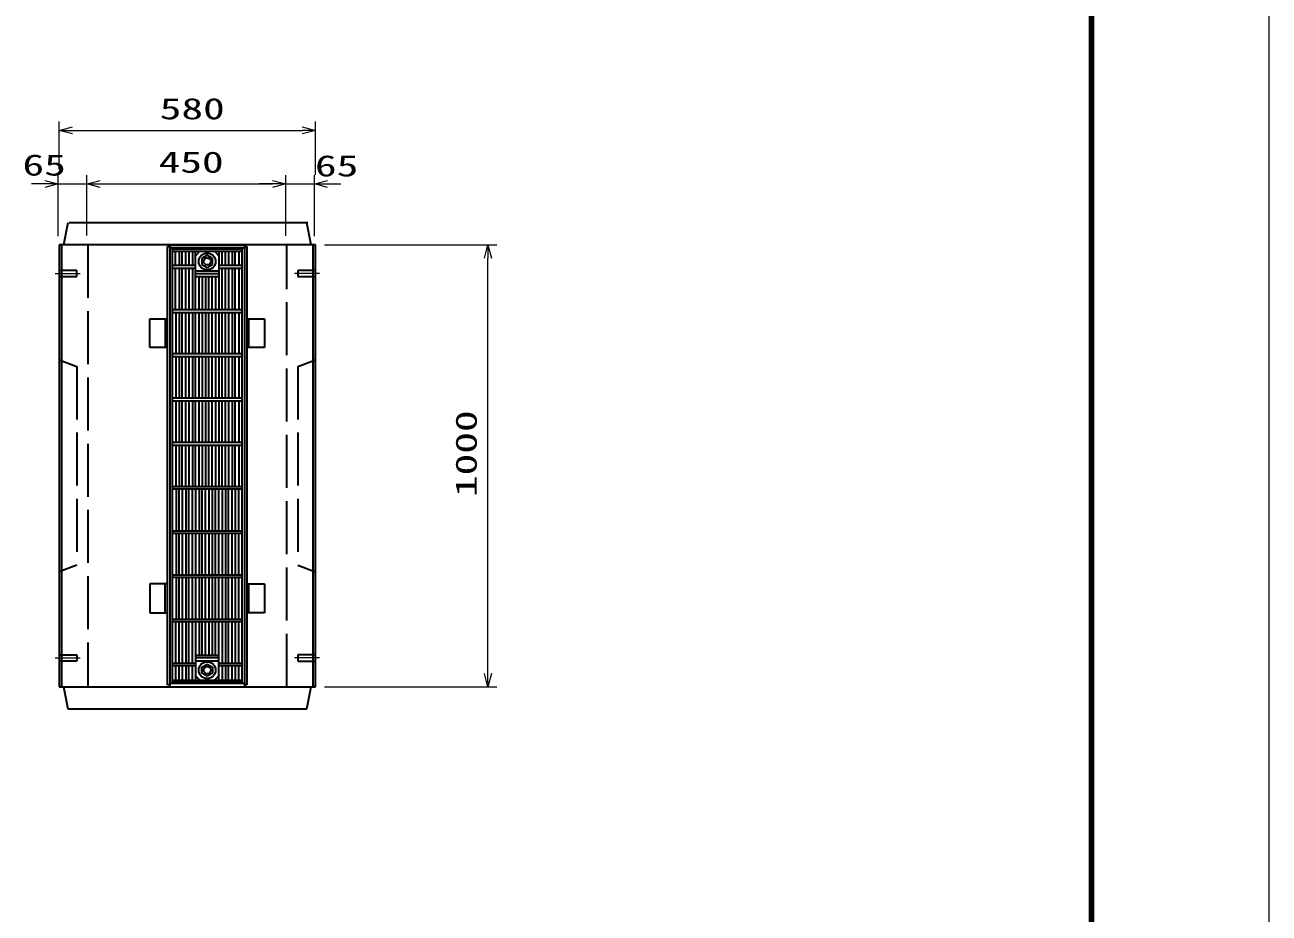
# Model space of a CAD drawing. Units: millimetres on the paper. Extents: x 0 to 841, y 0 to 594.
# Drawn here: x 700.3 to 841, y 297 to 397.5 of the extents above; entities that cross this region are included whole.
import ezdxf
from ezdxf.enums import TextEntityAlignment as Align

# ---------------------------------------------------------------- set-up
doc = ezdxf.new("R2010")
doc.units = ezdxf.units.MM
doc.linetypes.add('DASHED', pattern=[7.5, 6, -1.5])
doc.linetypes.add('USER1', pattern=[18.5, 12, -1.5, 3.5, -1.5])
for name, color, linetype, lineweight in [('D-BMK（構造物基準線）', 2, 'USER1', 18), ('D-STR-DIM（寸法）', 7, 'Continuous', 13), ('D-STR（構造物）', 1, 'Continuous', 35), ('D-TTL-LINE（区切線）', 7, 'Continuous', 18), ('D-TTL（外枠）', 2, 'Continuous', 140)]:
    doc.layers.add(name, color=color, linetype=linetype, lineweight=lineweight)
doc.styles.add('ＭＳ ゴシック', font='')
doc.styles.get('ＭＳ ゴシック').set_extended_font_data('MS Gothic')

# ---------------------------------------------------------------- blocks, each defined once
blk = doc.blocks.new('_Open30')
at = {"color": 7, "linetype": 'Continuous', "lineweight": 13}
for p, q in [((-1, 0.2679), (0, 0)), ((0, 0), (-1, -0.2679)), ((0, 0), (-1, 0))]:
    blk.add_line(p, q, dxfattribs=at)

msp = doc.modelspace()

# ---------------------------------------------------------------- linework, layer by layer
at = {"layer": 'D-BMK（構造物基準線）'}
for p, q in [((703.669, 369.371), (706.519, 369.371)), ((733.594, 369.371), (730.744, 369.371)), ((703.669, 325.871), (706.519, 325.871)), ((733.594, 325.871), (730.744, 325.871))]:
    msp.add_line(p, q, dxfattribs=at)
at = {"layer": 'D-STR-DIM（寸法）'}
for p, q in [((704.132, 381.199), (704.132, 386.568)), ((733.132, 380.548), (733.132, 386.568)), ((705.632, 385.568), (731.632, 385.568)), ((704.007, 373.621), (704.007, 380.518)), ((707.257, 373.673), (707.257, 380.518)), ((707.257, 373.673), (707.257, 380.518)), ((729.757, 373.688), (729.757, 380.518)), ((729.757, 373.658), (729.757, 380.518)), ((733.007, 373.591), (733.007, 380.518)), ((702.507, 379.518), (701.007, 379.518)), ((704.007, 379.518), (707.257, 379.518)), ((708.757, 379.518), (710.257, 379.518)), ((708.757, 379.518), (728.257, 379.518)), ((728.257, 379.518), (726.757, 379.518)), ((729.757, 379.518), (733.007, 379.518)), ((734.507, 379.518), (736.007, 379.518)), ((734.132, 372.621), (753.636, 372.621)), ((752.636, 324.121), (752.636, 371.121)), ((734.132, 322.621), (753.636, 322.621))]:
    msp.add_line(p, q, dxfattribs=at)
at = {"layer": 'D-STR（構造物）'}
for p, q in [((705.132, 375.121), (704.632, 372.621)), ((732.257, 375.121), (705.257, 375.121)), ((732.632, 372.621), (732.132, 375.121)), ((704.132, 372.621), (704.132, 322.621)), ((733.132, 372.621), (704.132, 372.621)), ((704.382, 372.621), (704.382, 322.621)), ((716.382, 322.821), (716.382, 372.421)), ((716.382, 372.421), (716.682, 372.421)), ((716.682, 322.671), (716.682, 372.571)), ((716.682, 372.571), (725.082, 372.571)), ((716.682, 372.271), (725.082, 372.271)), ((716.957, 323.121), (716.957, 372.121)), ((724.807, 372.121), (716.957, 372.121)), ((716.957, 371.896), (724.807, 371.896)), ((717.307, 370.271), (717.307, 371.896)), ((717.707, 371.896), (717.707, 370.271)), ((718.057, 370.271), (718.057, 371.896)), ((718.457, 370.271), (718.457, 371.896)), ((718.807, 371.896), (718.807, 370.271)), ((719.207, 371.896), (719.207, 370.271)), ((719.557, 365.271), (719.557, 371.896)), ((720.057, 371.896), (719.557, 371.396)), ((721.707, 371.896), (722.207, 371.396)), ((722.207, 371.896), (722.207, 365.271)), ((722.557, 370.271), (722.557, 371.896)), ((722.957, 370.271), (722.957, 371.896)), ((723.307, 371.896), (723.307, 370.271)), ((723.707, 371.896), (723.707, 370.271)), ((724.057, 370.271), (724.057, 371.896)), ((724.457, 371.896), (724.457, 370.271)), ((724.807, 372.121), (724.807, 323.121)), ((725.082, 372.571), (725.082, 322.671)), ((725.082, 372.421), (725.382, 372.421)), ((725.382, 372.421), (725.382, 322.821)), ((732.882, 322.621), (732.882, 372.621)), ((733.132, 322.621), (733.132, 372.621)), ((719.557, 370.271), (716.957, 370.271)), ((720.882, 371.439), (720.282, 371.093)), ((720.282, 371.093), (720.282, 370.4)), ((720.282, 370.4), (720.882, 370.053)), ((721.482, 371.093), (720.882, 371.439)), ((720.882, 370.053), (721.482, 370.4)), ((721.482, 370.4), (721.482, 371.093)), ((724.807, 370.271), (722.207, 370.271)), ((716.957, 369.971), (719.557, 369.971)), ((717.307, 365.271), (717.307, 369.971)), ((717.707, 369.971), (717.707, 365.271)), ((718.057, 365.271), (718.057, 369.971)), ((718.457, 365.271), (718.457, 369.971)), ((718.807, 369.971), (718.807, 365.271)), ((719.207, 369.971), (719.207, 365.271)), ((719.557, 369.696), (722.207, 369.696)), ((722.207, 369.346), (719.557, 369.346)), ((719.557, 369.046), (722.207, 369.046)), ((719.957, 365.271), (719.957, 369.046)), ((720.307, 369.046), (720.307, 365.271)), ((720.707, 369.046), (720.707, 365.271)), ((721.057, 365.271), (721.057, 369.046)), ((721.457, 365.271), (721.457, 369.046)), ((721.807, 369.046), (721.807, 365.271)), ((722.207, 369.971), (724.807, 369.971)), ((722.557, 365.271), (722.557, 369.971)), ((722.957, 365.271), (722.957, 369.971)), ((723.307, 369.971), (723.307, 365.271)), ((723.707, 369.971), (723.707, 365.271)), ((724.057, 365.271), (724.057, 369.971)), ((724.457, 369.971), (724.457, 365.271)), ((724.807, 365.271), (716.957, 365.271)), ((716.957, 364.971), (724.807, 364.971)), ((717.357, 360.271), (717.357, 364.971)), ((717.707, 364.971), (717.707, 360.271)), ((718.057, 360.271), (718.057, 364.971)), ((718.457, 360.271), (718.457, 364.971)), ((718.807, 364.971), (718.807, 360.271)), ((719.207, 364.971), (719.207, 360.271)), ((719.557, 360.271), (719.557, 364.971)), ((719.957, 360.271), (719.957, 364.971)), ((720.307, 364.971), (720.307, 360.271)), ((720.707, 364.971), (720.707, 360.271)), ((721.057, 360.271), (721.057, 364.971)), ((721.457, 360.271), (721.457, 364.971)), ((721.807, 364.971), (721.807, 360.271)), ((722.207, 364.971), (722.207, 360.271)), ((722.557, 360.271), (722.557, 364.971)), ((722.957, 360.271), (722.957, 364.971)), ((723.307, 364.971), (723.307, 360.271)), ((723.707, 364.971), (723.707, 360.271)), ((724.057, 360.271), (724.057, 364.971)), ((724.457, 364.971), (724.457, 360.271)), ((714.382, 360.996), (714.382, 364.246)), ((714.382, 364.246), (716.382, 364.246)), ((716.132, 364.246), (716.132, 360.996)), ((725.382, 364.246), (727.356, 364.246)), ((725.606, 360.996), (725.606, 364.246)), ((727.356, 364.246), (727.356, 360.996)), ((716.382, 360.996), (714.382, 360.996)), ((727.356, 360.996), (725.382, 360.996)), ((724.807, 360.271), (716.957, 360.271)), ((716.957, 359.971), (724.807, 359.971)), ((717.357, 355.271), (717.357, 359.971)), ((717.707, 359.971), (717.707, 355.271)), ((718.057, 355.271), (718.057, 359.971)), ((718.457, 355.271), (718.457, 359.971)), ((718.807, 359.971), (718.807, 355.271)), ((719.207, 359.971), (719.207, 355.271)), ((719.557, 355.271), (719.557, 359.971)), ((719.957, 355.271), (719.957, 359.971)), ((720.307, 359.971), (720.307, 355.271)), ((720.707, 359.971), (720.707, 355.271)), ((721.057, 355.271), (721.057, 359.971)), ((721.457, 355.271), (721.457, 359.971)), ((721.807, 359.971), (721.807, 355.271)), ((722.207, 359.971), (722.207, 355.271)), ((722.557, 355.271), (722.557, 359.971)), ((722.957, 355.271), (722.957, 359.971)), ((723.307, 359.971), (723.307, 355.271)), ((723.707, 359.971), (723.707, 355.271)), ((724.057, 355.271), (724.057, 359.971)), ((724.457, 359.971), (724.457, 355.271)), ((724.807, 355.271), (716.957, 355.271)), ((716.957, 354.971), (724.807, 354.971)), ((717.357, 350.271), (717.357, 354.971)), ((717.707, 354.971), (717.707, 350.271)), ((718.057, 350.271), (718.057, 354.971)), ((718.457, 350.271), (718.457, 354.971)), ((718.807, 354.971), (718.807, 350.271)), ((719.207, 354.971), (719.207, 350.271)), ((719.557, 350.271), (719.557, 354.971)), ((719.957, 350.271), (719.957, 354.971)), ((720.307, 354.971), (720.307, 350.271)), ((720.707, 354.971), (720.707, 350.271)), ((721.057, 350.271), (721.057, 354.971)), ((721.457, 350.271), (721.457, 354.971)), ((721.807, 354.971), (721.807, 350.271)), ((722.207, 354.971), (722.207, 350.271)), ((722.557, 350.271), (722.557, 354.971)), ((722.957, 350.271), (722.957, 354.971)), ((723.307, 354.971), (723.307, 350.271)), ((723.707, 354.971), (723.707, 350.271)), ((724.057, 350.271), (724.057, 354.971)), ((724.457, 354.971), (724.457, 350.271)), ((724.807, 350.271), (716.957, 350.271)), ((716.957, 349.971), (724.807, 349.971)), ((717.357, 345.271), (717.357, 349.971)), ((717.707, 349.971), (717.707, 345.271)), ((718.057, 345.271), (718.057, 349.971)), ((718.457, 345.271), (718.457, 349.971)), ((718.807, 349.971), (718.807, 345.271)), ((719.207, 349.971), (719.207, 345.271)), ((719.557, 345.271), (719.557, 349.971)), ((719.957, 345.271), (719.957, 349.971)), ((720.307, 349.971), (720.307, 345.271)), ((720.707, 349.971), (720.707, 345.271)), ((721.057, 345.271), (721.057, 349.971)), ((721.457, 345.271), (721.457, 349.971)), ((721.807, 349.971), (721.807, 345.271)), ((722.207, 349.971), (722.207, 345.271)), ((722.557, 345.271), (722.557, 349.971)), ((722.957, 345.271), (722.957, 349.971)), ((723.307, 349.971), (723.307, 345.271)), ((723.707, 349.971), (723.707, 345.271)), ((724.057, 345.271), (724.057, 349.971)), ((724.457, 349.971), (724.457, 345.271)), ((716.957, 345.271), (724.807, 345.271)), ((724.807, 344.971), (716.957, 344.971)), ((717.357, 344.971), (717.357, 340.271)), ((717.707, 340.271), (717.707, 344.971)), ((718.057, 344.971), (718.057, 340.271)), ((718.457, 344.971), (718.457, 340.271)), ((718.807, 340.271), (718.807, 344.971)), ((719.207, 340.271), (719.207, 344.971)), ((719.557, 344.971), (719.557, 340.271)), ((719.957, 344.971), (719.957, 340.271)), ((720.307, 340.271), (720.307, 344.971)), ((720.707, 340.271), (720.707, 344.971)), ((721.057, 344.971), (721.057, 340.271)), ((721.457, 344.971), (721.457, 340.271)), ((721.807, 340.271), (721.807, 344.971)), ((722.207, 340.271), (722.207, 344.971)), ((722.557, 344.971), (722.557, 340.271)), ((722.957, 344.971), (722.957, 340.271)), ((723.307, 340.271), (723.307, 344.971)), ((723.707, 340.271), (723.707, 344.971)), ((724.057, 344.971), (724.057, 340.271)), ((724.457, 340.271), (724.457, 344.971)), ((716.957, 340.271), (724.807, 340.271)), ((724.807, 339.971), (716.957, 339.971)), ((717.357, 339.971), (717.357, 335.271)), ((717.707, 335.271), (717.707, 339.971)), ((718.057, 339.971), (718.057, 335.271)), ((718.457, 339.971), (718.457, 335.271)), ((718.807, 335.271), (718.807, 339.971)), ((719.207, 335.271), (719.207, 339.971)), ((719.557, 339.971), (719.557, 335.271)), ((719.957, 339.971), (719.957, 335.271)), ((720.307, 335.271), (720.307, 339.971)), ((720.707, 335.271), (720.707, 339.971)), ((721.057, 339.971), (721.057, 335.271)), ((721.457, 339.971), (721.457, 335.271)), ((721.807, 335.271), (721.807, 339.971)), ((722.207, 335.271), (722.207, 339.971)), ((722.557, 339.971), (722.557, 335.271)), ((722.957, 339.971), (722.957, 335.271)), ((723.307, 335.271), (723.307, 339.971)), ((723.707, 335.271), (723.707, 339.971)), ((724.057, 339.971), (724.057, 335.271)), ((724.457, 335.271), (724.457, 339.971)), ((716.957, 335.271), (724.807, 335.271)), ((724.807, 334.971), (716.957, 334.971)), ((717.357, 334.971), (717.357, 330.271)), ((717.707, 330.271), (717.707, 334.971)), ((718.057, 334.971), (718.057, 330.271)), ((718.457, 334.971), (718.457, 330.271)), ((718.807, 330.271), (718.807, 334.971)), ((719.207, 330.271), (719.207, 334.971)), ((719.557, 334.971), (719.557, 330.271)), ((719.957, 334.971), (719.957, 330.271)), ((720.307, 330.271), (720.307, 334.971)), ((720.707, 330.271), (720.707, 334.971)), ((721.057, 334.971), (721.057, 330.271)), ((721.457, 334.971), (721.457, 330.271)), ((721.807, 330.271), (721.807, 334.971)), ((722.207, 330.271), (722.207, 334.971)), ((722.557, 334.971), (722.557, 330.271)), ((722.957, 334.971), (722.957, 330.271)), ((723.307, 330.271), (723.307, 334.971)), ((723.707, 330.271), (723.707, 334.971)), ((724.057, 334.971), (724.057, 330.271)), ((724.457, 330.271), (724.457, 334.971)), ((716.382, 334.246), (714.382, 334.246)), ((714.382, 334.246), (714.382, 330.996)), ((716.132, 330.996), (716.132, 334.246)), ((725.382, 334.246), (727.356, 334.246)), ((725.606, 330.996), (725.606, 334.246)), ((727.356, 334.246), (727.356, 330.996)), ((714.382, 330.996), (716.382, 330.996)), ((727.356, 330.996), (725.382, 330.996)), ((716.957, 330.271), (724.807, 330.271)), ((724.807, 329.971), (716.957, 329.971)), ((717.307, 329.971), (717.307, 325.271)), ((717.707, 325.271), (717.707, 329.971)), ((718.057, 329.971), (718.057, 325.271)), ((718.457, 329.971), (718.457, 325.271)), ((718.807, 325.271), (718.807, 329.971)), ((719.207, 325.271), (719.207, 329.971)), ((719.557, 329.971), (719.557, 323.346)), ((719.957, 329.971), (719.957, 326.196)), ((720.307, 326.196), (720.307, 329.971)), ((720.707, 326.196), (720.707, 329.971)), ((721.057, 329.971), (721.057, 326.196)), ((721.457, 329.971), (721.457, 326.196)), ((721.807, 326.196), (721.807, 329.971)), ((722.207, 323.346), (722.207, 329.971)), ((722.557, 329.971), (722.557, 325.271)), ((722.957, 329.971), (722.957, 325.271)), ((723.307, 325.271), (723.307, 329.971)), ((723.707, 325.271), (723.707, 329.971)), ((724.057, 329.971), (724.057, 325.271)), ((724.457, 325.271), (724.457, 329.971)), ((716.957, 325.271), (719.557, 325.271)), ((719.557, 326.196), (722.207, 326.196)), ((722.207, 325.896), (719.557, 325.896)), ((719.557, 325.546), (722.207, 325.546)), ((720.282, 324.843), (720.882, 325.189)), ((720.882, 325.189), (721.482, 324.843)), ((722.207, 325.271), (724.807, 325.271)), ((719.557, 324.971), (716.957, 324.971)), ((717.307, 324.971), (717.307, 323.346)), ((717.707, 323.346), (717.707, 324.971)), ((718.057, 324.971), (718.057, 323.346)), ((718.457, 324.971), (718.457, 323.346)), ((718.807, 323.346), (718.807, 324.971)), ((719.207, 323.346), (719.207, 324.971)), ((720.057, 323.346), (719.557, 323.846)), ((720.282, 324.15), (720.282, 324.843)), ((720.882, 323.804), (720.282, 324.15)), ((721.482, 324.15), (720.882, 323.804)), ((721.482, 324.843), (721.482, 324.15)), ((721.707, 323.346), (722.207, 323.846)), ((724.807, 324.971), (722.207, 324.971)), ((722.557, 324.971), (722.557, 323.346)), ((722.957, 324.971), (722.957, 323.346)), ((723.307, 323.346), (723.307, 324.971)), ((723.707, 323.346), (723.707, 324.971)), ((724.057, 324.971), (724.057, 323.346)), ((724.457, 323.346), (724.457, 324.971)), ((704.132, 322.621), (733.132, 322.621)), ((704.632, 322.621), (705.132, 320.121)), ((716.682, 322.821), (716.382, 322.821)), ((725.082, 322.971), (716.682, 322.971)), ((716.957, 323.346), (724.807, 323.346)), ((724.807, 323.121), (716.957, 323.121)), ((725.382, 322.821), (725.082, 322.821)), ((732.132, 320.121), (732.632, 322.621)), ((705.132, 320.121), (732.132, 320.121))]:
    msp.add_line(p, q, dxfattribs=at)
at = {"layer": 'D-STR（構造物）', "linetype": 'DASHED'}
for p, q in [((707.382, 372.621), (707.382, 322.621)), ((729.882, 322.621), (729.882, 372.621)), ((706.132, 369.721), (704.132, 369.721)), ((704.132, 369.021), (706.132, 369.021)), ((706.132, 369.021), (706.132, 369.721)), ((733.132, 369.721), (731.132, 369.721)), ((731.132, 369.721), (731.132, 369.021)), ((731.132, 369.021), (733.132, 369.021)), ((704.132, 359.621), (706.132, 358.871)), ((731.132, 358.871), (733.132, 359.621)), ((706.132, 358.871), (706.132, 336.371)), ((731.132, 358.871), (731.132, 336.371)), ((706.132, 336.371), (704.132, 335.621)), ((731.132, 336.371), (733.132, 335.621)), ((704.132, 326.221), (706.132, 326.221)), ((706.132, 325.521), (704.132, 325.521)), ((706.132, 326.221), (706.132, 325.521)), ((733.132, 326.221), (731.132, 326.221)), ((731.132, 326.221), (731.132, 325.521)), ((731.132, 325.521), (733.132, 325.521))]:
    msp.add_line(p, q, dxfattribs=at)
at = {"layer": 'D-STR（構造物）'}
for centre, radius in [((720.882, 370.746), 0.95), ((720.882, 370.746), 0.4), ((720.882, 324.496), 0.95), ((720.882, 324.496), 0.4)]:
    msp.add_circle(centre, radius, dxfattribs=at)
at = {"layer": 'D-TTL-LINE（区切線）'}
msp.add_line((841, 0), (841, 594), dxfattribs=at)
at = {"layer": 'D-TTL（外枠）'}
msp.add_line((820.9, 20.1), (820.9, 573.9), dxfattribs=at)

# ---------------------------------------------------------------- block references
at = {"layer": 'D-STR-DIM（寸法）', "xscale": 1.5, "yscale": 1.5}
for p, rotation in [((704.132, 385.568), 180), ((707.257, 379.518), 180), ((707.257, 379.518), 180), ((733.007, 379.518), 180), ((752.636, 372.621), 90), ((752.636, 322.621), 270)]:
    msp.add_blockref('_Open30', p, dxfattribs=dict(at, rotation=rotation))
for p in [(733.132, 385.568), (704.007, 379.518), (729.757, 379.518), (729.757, 379.518)]:
    msp.add_blockref('_Open30', p, dxfattribs=at)

# ---------------------------------------------------------------- texts
at = {"layer": 'D-STR-DIM（寸法）', "style": 'ＭＳ ゴシック', "width": 1.5}
for s, p in [('580', (715.507, 386.106)), ('65', (699.988, 379.736)), ('450', (715.382, 380.055)), ('65', (733.072, 379.642))]:
    msp.add_text(s, height=2.405, dxfattribs=at).set_placement(p, align=Align.BOTTOM_LEFT)
msp.add_text('1000', height=2.405, rotation=90, dxfattribs=at).set_placement((752.098, 344.08), align=Align.BOTTOM_LEFT)

doc.saveas('drawing.dxf')
